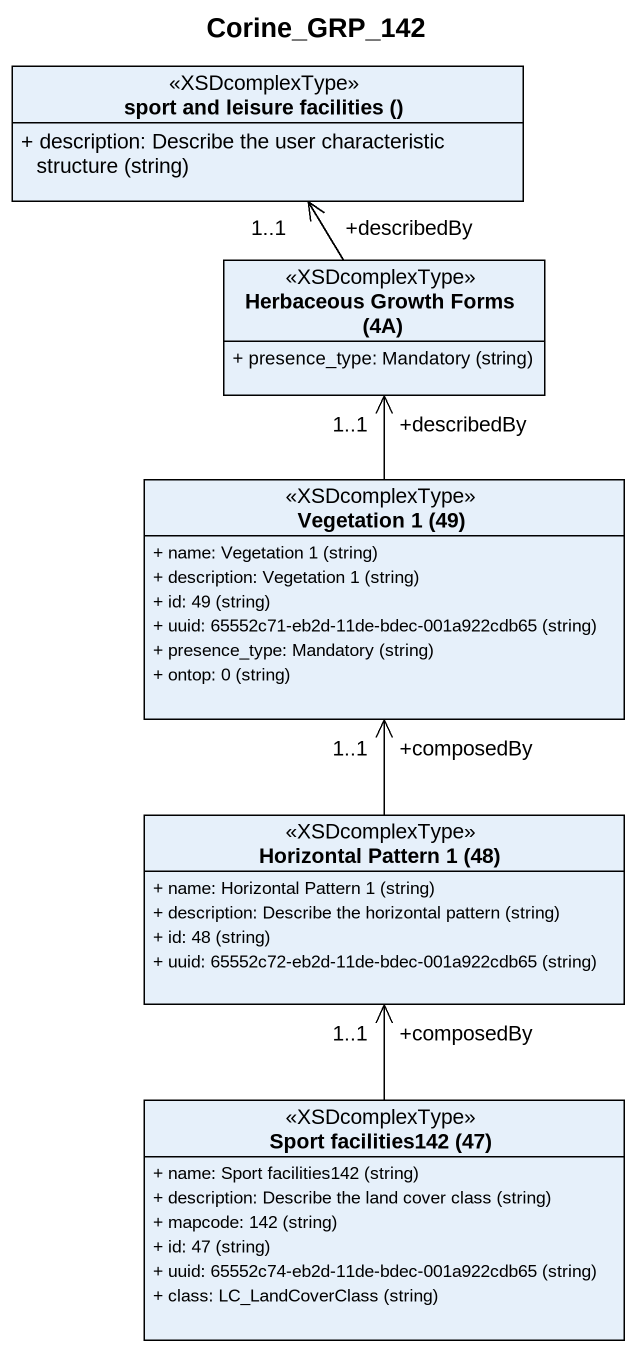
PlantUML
@startuml
title Corine_GRP_142
hide circle
hide empty members
skinparam classAttributeIconSize 0
class "sport and leisure facilities ()" as sport_and_leisure_facilities <<XSDcomplexType>> {
  {field} + description: Describe the user characteristic structure (string)
}
class "Herbaceous Growth Forms (4A)" as Herbaceous_Growth_Forms_4A <<XSDcomplexType>> {
  {field} + presence_type: Mandatory (string)
}
class "Vegetation 1 (49)" as Vegetation_1_49 <<XSDcomplexType>> {
  {field} + name: Vegetation 1 (string)
  {field} + description: Vegetation 1 (string)
  {field} + id: 49 (string)
  {field} + uuid: 65552c71-eb2d-11de-bdec-001a922cdb65 (string)
  {field} + presence_type: Mandatory (string)
  {field} + ontop: 0 (string)
}
class "Horizontal Pattern 1 (48)" as Horizontal_Pattern_1_48 <<XSDcomplexType>> {
  {field} + name: Horizontal Pattern 1 (string)
  {field} + description: Describe the horizontal pattern (string)
  {field} + id: 48 (string)
  {field} + uuid: 65552c72-eb2d-11de-bdec-001a922cdb65 (string)
}
class "Sport facilities142 (47)" as Sport_facilities142_47 <<XSDcomplexType>> {
  {field} + name: Sport facilities142 (string)
  {field} + description: Describe the land cover class (string)
  {field} + mapcode: 142 (string)
  {field} + id: 47 (string)
  {field} + uuid: 65552c74-eb2d-11de-bdec-001a922cdb65 (string)
  {field} + class: LC_LandCoverClass (string)
}
Herbaceous_Growth_Forms_4A -up-> "+describedBy\n1..1" sport_and_leisure_facilities
Vegetation_1_49 -up-> "+describedBy\n1..1" Herbaceous_Growth_Forms_4A
Horizontal_Pattern_1_48 -up-> "+composedBy\n1..1" Vegetation_1_49
Sport_facilities142_47 -up-> "+composedBy\n1..1" Horizontal_Pattern_1_48
@enduml
